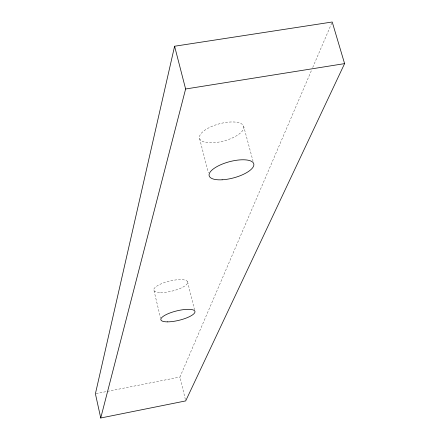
<?xml version="1.0" encoding="UTF-8"?>
<svg xmlns="http://www.w3.org/2000/svg" width="440" height="440" viewBox="0 0 440 440"><rect width="100%" height="100%" fill="white"/><g stroke="black" fill="none" stroke-linecap="round" stroke-linejoin="round"><path stroke-width="0.33" stroke-dasharray="2.2 1.65" d="M185.378 399.586L179.965 377.031L311.636 70.01M312.719 67.485L332.222 22M96.074 393.624L179.965 377.031M243.711 126.456A22.886 8.872 -15.1 0 1 212.482 142.786A22.886 8.872 -15.1 0 1 208.632 127.914A22.886 8.872 -15.1 0 1 243.711 126.456L253.072 161.244M199.584 138.572L208.389 172.728M187.556 281.655L194.507 309.837M153.995 290.637L160.567 318.175M160.529 292.573A17.419 5.159 -13.6 0 0 187.594 283.03A17.419 5.159 -13.6 0 0 164.12 282.673A17.419 5.159 -13.6 0 0 160.529 292.573"/><path stroke-width="0.66" d="M174.597 46.233L95.403 393.762L100.738 418L185.691 400.911L344.597 63.619L332.222 22L174.597 46.233L185.62 88.996L100.738 418M185.62 88.996L344.597 63.619M222.123 179.79A23.089 8.349 -15 0 0 253.781 163.867A23.089 8.349 -15 0 0 218.51 165.787A23.089 8.349 -15 0 0 222.123 179.79M167.558 321.86A17.54 4.835 -13.7 0 0 194.849 312.439A17.54 4.835 -13.7 0 0 171.32 312.483A17.54 4.835 -13.7 0 0 167.558 321.86"/></g></svg>
